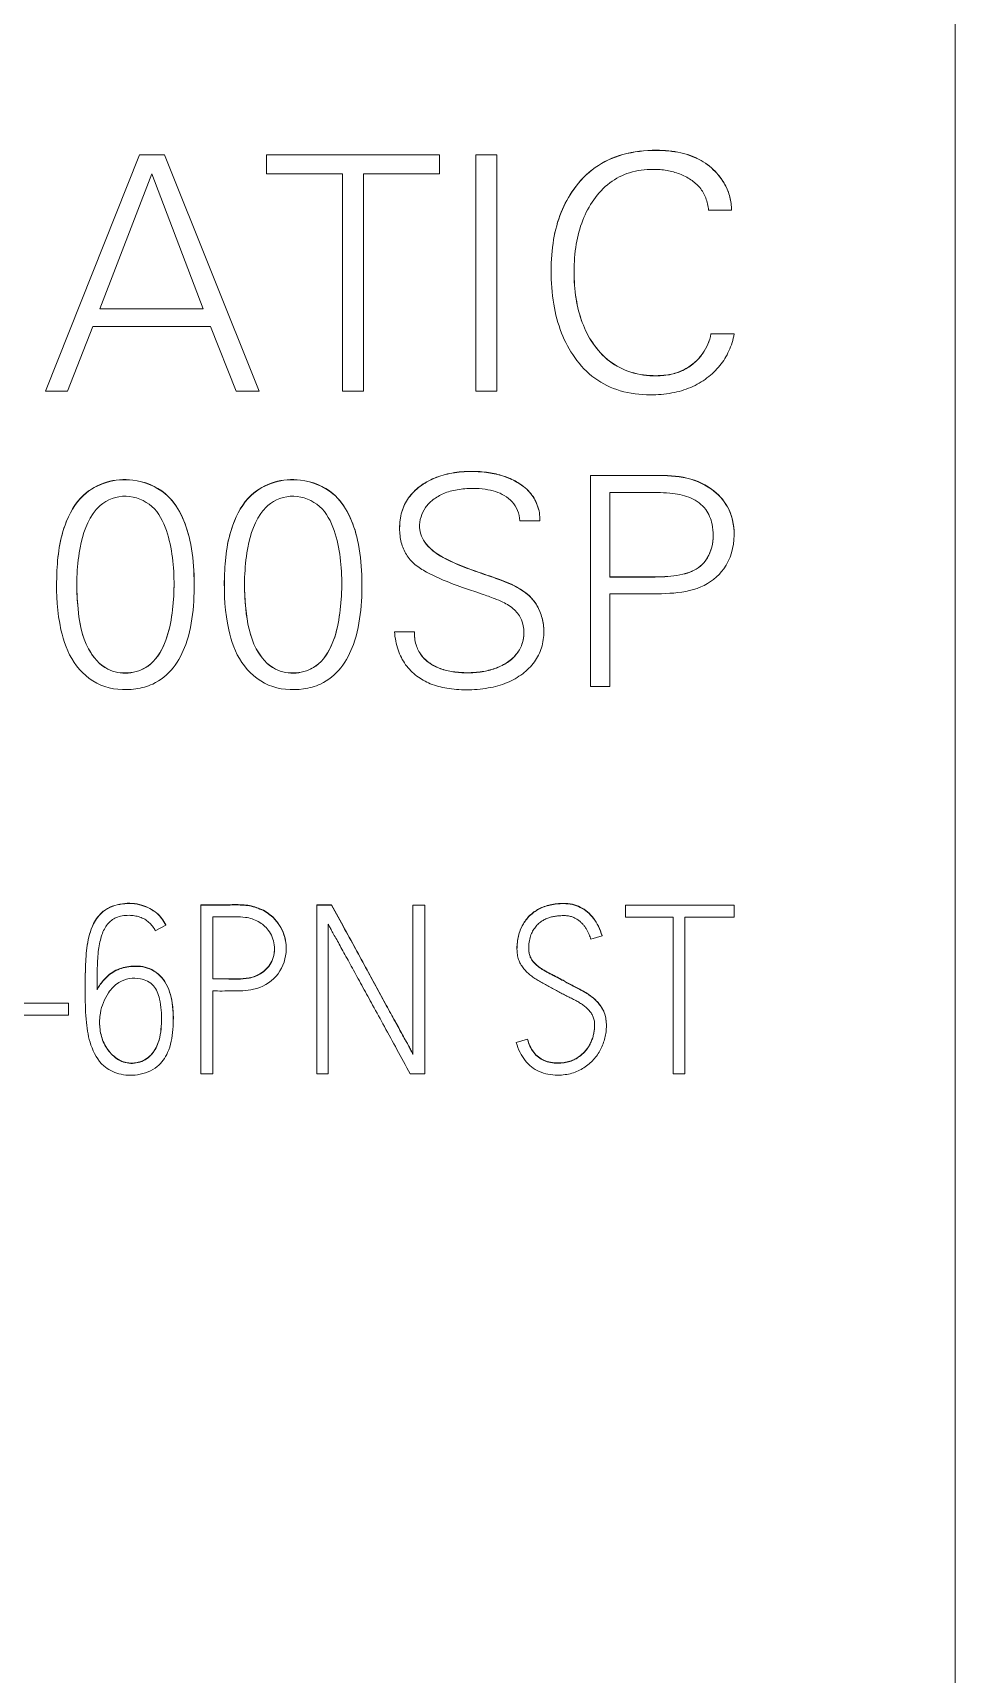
# Model space of a CAD drawing. Header units: millimetres. Extents: x 6750 to 121550, y -28210 to 66060.
# Drawn here: x 16083.78 to 16093.57, y 16136.44 to 16153.88 of the extents above; entities that cross this region are included whole.
import ezdxf

# ---------------------------------------------------------------- set-up
doc = ezdxf.new("R2010")
doc.units = ezdxf.units.MM
doc.layers.add('1', color=7, linetype='Continuous')

# ---------------------------------------------------------------- blocks, each defined once
blk = doc.blocks.new('5')
at = {"layer": '1', "color": 7, "linetype": 'Continuous', "lineweight": 13}
for p, q in [((40078.555, 18155.043), (40078.555, 18096.804)), ((40068.897, 18118.104), (40067.786, 18115.304)), ((40069.196, 18118.104), (40068.897, 18118.104)), ((40070.314, 18115.304), (40069.196, 18118.104)), ((40070.4, 18118.104), (40070.4, 18117.879)), ((40072.451, 18118.104), (40070.4, 18118.104)), ((40072.451, 18117.879), (40072.451, 18118.104)), ((40072.882, 18118.104), (40072.882, 18115.304)), ((40073.13, 18118.104), (40072.882, 18118.104)), ((40073.13, 18115.304), (40073.13, 18118.104)), ((40068.427, 18116.281), (40069.044, 18117.879)), ((40069.044, 18117.879), (40069.65, 18116.281)), ((40070.4, 18117.879), (40071.301, 18117.879)), ((40071.301, 18117.879), (40071.301, 18115.304)), ((40071.549, 18115.304), (40071.549, 18117.879)), ((40071.549, 18117.879), (40072.451, 18117.879)), ((40075.635, 18117.449), (40075.907, 18117.449)), ((40075.907, 18117.455), (40075.907, 18117.458)), ((40073.771, 18116.729), (40073.771, 18116.725)), ((40069.65, 18116.281), (40068.427, 18116.281)), ((40068.046, 18115.304), (40068.345, 18116.072)), ((40068.345, 18116.072), (40069.739, 18116.072)), ((40069.739, 18116.072), (40070.042, 18115.304)), ((40075.663, 18115.983), (40075.663, 18115.985)), ((40075.938, 18115.983), (40075.663, 18115.983)), ((40075.938, 18115.983), (40075.938, 18115.985)), ((40067.786, 18115.304), (40068.046, 18115.304)), ((40070.042, 18115.304), (40070.314, 18115.304)), ((40071.301, 18115.304), (40071.549, 18115.304)), ((40072.882, 18115.304), (40073.13, 18115.304)), ((40074.238, 18114.305), (40074.238, 18114.307)), ((40074.238, 18111.805), (40074.238, 18114.305)), ((40074.467, 18114.104), (40074.467, 18113.103)), ((40073.639, 18113.785), (40073.639, 18113.789)), ((40071.978, 18113.682), (40071.978, 18113.679)), ((40073.403, 18113.768), (40073.638, 18113.768)), ((40075.938, 18113.607), (40075.938, 18113.611)), ((40067.917, 18113.003), (40067.917, 18112.999)), ((40069.546, 18113.001), (40069.546, 18113.005)), ((40069.902, 18113.003), (40069.902, 18112.999)), ((40071.531, 18113.001), (40071.531, 18113.005)), ((40074.467, 18112.902), (40074.467, 18111.805)), ((40071.917, 18112.452), (40071.917, 18112.454)), ((40072.153, 18112.452), (40071.917, 18112.452)), ((40072.153, 18112.452), (40072.153, 18112.454)), ((40073.685, 18112.454), (40073.685, 18112.458)), ((40074.467, 18111.805), (40074.238, 18111.805)), ((40069.626, 18109.217), (40069.626, 18109.22)), ((40069.626, 18107.218), (40069.626, 18109.217)), ((40071.173, 18109.22), (40070.996, 18109.22)), ((40070.996, 18109.217), (40070.996, 18109.22)), ((40070.996, 18109.217), (40070.996, 18107.218)), ((40071.173, 18109.217), (40070.996, 18109.217)), ((40071.173, 18109.217), (40071.173, 18109.22)), ((40072.276, 18109.217), (40072.136, 18109.217)), ((40072.136, 18109.217), (40072.136, 18107.448)), ((40072.276, 18107.218), (40072.276, 18109.217)), ((40074.653, 18109.214), (40074.653, 18109.073)), ((40075.938, 18109.214), (40074.653, 18109.214)), ((40075.938, 18109.073), (40075.938, 18109.214)), ((40069.211, 18108.979), (40069.085, 18108.912)), ((40069.211, 18108.979), (40069.211, 18108.982)), ((40069.765, 18109.076), (40069.765, 18108.341)), ((40071.132, 18107.218), (40071.132, 18108.992)), ((40074.653, 18109.073), (40075.215, 18109.073)), ((40075.215, 18109.073), (40075.215, 18107.218)), ((40075.354, 18107.218), (40075.354, 18109.073)), ((40075.354, 18109.073), (40075.938, 18109.073)), ((40074.241, 18108.812), (40074.374, 18108.851)), ((40074.374, 18108.851), (40074.374, 18108.854)), ((40070.636, 18108.697), (40070.636, 18108.703)), ((40073.367, 18108.703), (40073.367, 18108.698)), ((40068.255, 18108.262), (40068.255, 18108.255)), ((40069.765, 18108.2), (40069.765, 18107.218)), ((40068.059, 18108.053), (40067.437, 18108.053)), ((40068.059, 18107.911), (40068.059, 18108.053)), ((40067.437, 18107.911), (40068.059, 18107.911)), ((40069.299, 18107.866), (40069.299, 18107.871)), ((40074.426, 18107.784), (40074.426, 18107.791)), ((40073.493, 18107.626), (40073.359, 18107.587)), ((40073.359, 18107.587), (40073.359, 18107.59)), ((40073.493, 18107.626), (40073.493, 18107.629)), ((40069.765, 18107.218), (40069.626, 18107.218)), ((40070.996, 18107.218), (40071.132, 18107.218)), ((40072.104, 18107.218), (40072.276, 18107.218)), ((40075.215, 18107.218), (40075.354, 18107.218))]:
    blk.add_line(p, q, dxfattribs=at)
for points, knots in [([(40075.907, 18117.451), (40075.908, 18117.503), (40075.894, 18117.608), (40075.834, 18117.758), (40075.723, 18117.912), (40075.549, 18118.054), (40075.298, 18118.144), (40074.981, 18118.171), (40074.628, 18118.133), (40074.28, 18117.974), (40074.036, 18117.721), (40073.876, 18117.422), (40073.788, 18117.092), (40073.771, 18116.855), (40073.771, 18116.729), (40073.771, 18116.727)], [0, 0, 0, 0, 0.045919, 0.091985, 0.141076, 0.211317, 0.285961, 0.371367, 0.489133, 0.59479, 0.700455, 0.791924, 0.889773, 0.998295, 1, 1, 1, 1]), ([(40075.907, 18117.449), (40075.908, 18117.501), (40075.894, 18117.606), (40075.834, 18117.756), (40075.723, 18117.91), (40075.549, 18118.052), (40075.298, 18118.142), (40074.981, 18118.169), (40074.628, 18118.131), (40074.28, 18117.972), (40074.036, 18117.718), (40073.876, 18117.42), (40073.788, 18117.09), (40073.762, 18116.723), (40073.788, 18116.348), (40073.88, 18115.997), (40074.041, 18115.692), (40074.274, 18115.443), (40074.592, 18115.289), (40074.912, 18115.252), (40075.196, 18115.274), (40075.425, 18115.34), (40075.619, 18115.453), (40075.775, 18115.6), (40075.885, 18115.78), (40075.927, 18115.914), (40075.938, 18115.983)], [0, 0, 0, 0, 0.022843, 0.045758, 0.070179, 0.10512, 0.142252, 0.184738, 0.243321, 0.29588, 0.348444, 0.393945, 0.442621, 0.496605, 0.55436, 0.606091, 0.65403, 0.703844, 0.752426, 0.805419, 0.842536, 0.876403, 0.908667, 0.939577, 0.96936, 1, 1, 1, 1]), ([(40075.663, 18115.983), (40075.656, 18115.941), (40075.633, 18115.86), (40075.57, 18115.747), (40075.477, 18115.643), (40075.352, 18115.553), (40075.192, 18115.497), (40074.975, 18115.478), (40074.718, 18115.511), (40074.45, 18115.647), (40074.257, 18115.862), (40074.129, 18116.12), (40074.057, 18116.409), (40074.036, 18116.723), (40074.057, 18117.038), (40074.134, 18117.328), (40074.266, 18117.58), (40074.453, 18117.783), (40074.702, 18117.91), (40074.941, 18117.94), (40075.141, 18117.925), (40075.293, 18117.884), (40075.427, 18117.817), (40075.538, 18117.722), (40075.61, 18117.595), (40075.631, 18117.498), (40075.635, 18117.449)], [0, 0, 0, 0, 0.023857, 0.047678, 0.072703, 0.103096, 0.134158, 0.167979, 0.226013, 0.279586, 0.335258, 0.386843, 0.442328, 0.503878, 0.565447, 0.621122, 0.673273, 0.725683, 0.775632, 0.828967, 0.860419, 0.889693, 0.917924, 0.94489, 0.971371, 1, 1, 1, 1]), ([(40075.663, 18115.985), (40075.656, 18115.943), (40075.633, 18115.862), (40075.57, 18115.749), (40075.477, 18115.645), (40075.352, 18115.555), (40075.192, 18115.499), (40074.975, 18115.48), (40074.718, 18115.513), (40074.45, 18115.649), (40074.257, 18115.864), (40074.129, 18116.122), (40074.057, 18116.41), (40074.043, 18116.615), (40074.043, 18116.723)], [0, 0, 0, 0, 0.047396, 0.094722, 0.14444, 0.204821, 0.266533, 0.333727, 0.449024, 0.555458, 0.666062, 0.768546, 0.878779, 1, 1, 1, 1]), ([(40068.44, 18111.823), (40068.312, 18111.878), (40068.091, 18112.074), (40067.93, 18112.544), (40067.902, 18113.101), (40067.96, 18113.658), (40068.185, 18114.072), (40068.502, 18114.246), (40068.856, 18114.274), (40069.302, 18114.096), (40069.507, 18113.605), (40069.551, 18113.13), (40069.543, 18112.71), (40069.473, 18112.332), (40069.317, 18112.016), (40069.093, 18111.833), (40068.787, 18111.753), (40068.568, 18111.769), (40068.44, 18111.823)], [0, 0, 0, 0, 0.0625, 0.125, 0.21875, 0.3125, 0.375, 0.421875, 0.46875, 0.53125, 0.625, 0.6875, 0.75, 0.8125, 0.859375, 0.90625, 0.9375, 1, 1, 1, 1]), ([(40067.917, 18113.002), (40067.917, 18113.035), (40067.92, 18113.278), (40067.96, 18113.66), (40068.185, 18114.074), (40068.502, 18114.249), (40068.856, 18114.276), (40069.302, 18114.098), (40069.507, 18113.607), (40069.542, 18113.226), (40069.546, 18113.046), (40069.546, 18113.004)], [0, 0, 0, 0, 0.030232, 0.21666, 0.340946, 0.43416, 0.527374, 0.651659, 0.838087, 0.962373, 1, 1, 1, 1]), ([(40070.426, 18111.823), (40070.298, 18111.878), (40070.076, 18112.074), (40069.916, 18112.544), (40069.888, 18113.101), (40069.946, 18113.658), (40070.171, 18114.072), (40070.488, 18114.246), (40070.842, 18114.274), (40071.288, 18114.096), (40071.492, 18113.605), (40071.537, 18113.13), (40071.529, 18112.71), (40071.458, 18112.332), (40071.302, 18112.016), (40071.079, 18111.833), (40070.773, 18111.753), (40070.554, 18111.769), (40070.426, 18111.823)], [0, 0, 0, 0, 0.0625, 0.125, 0.21875, 0.3125, 0.375, 0.421875, 0.46875, 0.53125, 0.625, 0.6875, 0.75, 0.8125, 0.859375, 0.90625, 0.9375, 1, 1, 1, 1]), ([(40069.902, 18113.002), (40069.902, 18113.035), (40069.906, 18113.278), (40069.946, 18113.66), (40070.171, 18114.074), (40070.488, 18114.249), (40070.842, 18114.276), (40071.288, 18114.098), (40071.492, 18113.607), (40071.528, 18113.226), (40071.531, 18113.046), (40071.531, 18113.004)], [0, 0, 0, 0, 0.030232, 0.21666, 0.340946, 0.43416, 0.527374, 0.651659, 0.838087, 0.962373, 1, 1, 1, 1]), ([(40073.638, 18113.77), (40073.641, 18113.833), (40073.62, 18113.957), (40073.522, 18114.122), (40073.373, 18114.233), (40073.206, 18114.306), (40073.025, 18114.347), (40072.819, 18114.36), (40072.603, 18114.344), (40072.392, 18114.285), (40072.215, 18114.186), (40072.076, 18114.05), (40071.993, 18113.875), (40071.978, 18113.746), (40071.978, 18113.68), (40071.978, 18113.68)], [0, 0, 0, 0, 0.080948, 0.157492, 0.240772, 0.313824, 0.391818, 0.477137, 0.578066, 0.669345, 0.755289, 0.836238, 0.914938, 0.999952, 1, 1, 1, 1]), ([(40073.638, 18113.768), (40073.641, 18113.831), (40073.62, 18113.955), (40073.522, 18114.12), (40073.373, 18114.231), (40073.206, 18114.304), (40073.025, 18114.345), (40072.819, 18114.358), (40072.603, 18114.342), (40072.392, 18114.283), (40072.215, 18114.184), (40072.076, 18114.048), (40071.993, 18113.873), (40071.971, 18113.688), (40071.989, 18113.513), (40072.051, 18113.364), (40072.157, 18113.244), (40072.311, 18113.15), (40072.512, 18113.057), (40072.734, 18112.974), (40072.938, 18112.908), (40073.086, 18112.854), (40073.219, 18112.8), (40073.34, 18112.727), (40073.432, 18112.598), (40073.457, 18112.449), (40073.435, 18112.303), (40073.36, 18112.172), (40073.243, 18112.078), (40073.105, 18112.012), (40072.949, 18111.975), (40072.781, 18111.964), (40072.615, 18111.974), (40072.464, 18112.01), (40072.334, 18112.074), (40072.228, 18112.169), (40072.164, 18112.302), (40072.151, 18112.402), (40072.153, 18112.452)], [0, 0, 0, 0, 0.030379, 0.059106, 0.090361, 0.117777, 0.147048, 0.179068, 0.216946, 0.251203, 0.283458, 0.313837, 0.343374, 0.375279, 0.402364, 0.427172, 0.451974, 0.478194, 0.513571, 0.558512, 0.592176, 0.617444, 0.634349, 0.661111, 0.684437, 0.708286, 0.731953, 0.754619, 0.779279, 0.802775, 0.828011, 0.855884, 0.883753, 0.908202, 0.930189, 0.952936, 0.975298, 1, 1, 1, 1]), ([(40074.238, 18114.307), (40074.277, 18114.307), (40074.397, 18114.307), (40074.638, 18114.307), (40074.964, 18114.306), (40075.334, 18114.309), (40075.662, 18114.181), (40075.893, 18113.934), (40075.938, 18113.724), (40075.938, 18113.61)], [0, 0, 0, 0, 0.056171, 0.17357, 0.34714, 0.527972, 0.702824, 0.838636, 1, 1, 1, 1]), ([(40074.238, 18114.305), (40074.277, 18114.305), (40074.397, 18114.305), (40074.638, 18114.305), (40074.964, 18114.304), (40075.334, 18114.307), (40075.662, 18114.179), (40075.895, 18113.929), (40075.969, 18113.574), (40075.865, 18113.196), (40075.546, 18112.952), (40075.17, 18112.9), (40074.81, 18112.904), (40074.573, 18112.902), (40074.467, 18112.902)], [0, 0, 0, 0, 0.029666, 0.091669, 0.183339, 0.278844, 0.37119, 0.442918, 0.530592, 0.636117, 0.724231, 0.819314, 0.919365, 1, 1, 1, 1]), ([(40069, 18112.048), (40068.933, 18112), (40068.767, 18111.945), (40068.481, 18111.992), (40068.235, 18112.289), (40068.167, 18112.675), (40068.149, 18113.06), (40068.182, 18113.442), (40068.266, 18113.773), (40068.494, 18114.027), (40068.787, 18114.099), (40069.105, 18113.935), (40069.242, 18113.617), (40069.3, 18113.294), (40069.313, 18112.963), (40069.286, 18112.63), (40069.213, 18112.311), (40069.089, 18112.112), (40069, 18112.048)], [0, 0, 0, 0, 0.046875, 0.09375, 0.15625, 0.25, 0.3125, 0.375, 0.46875, 0.5, 0.5625, 0.625, 0.6875, 0.75, 0.8125, 0.875, 0.9375, 1, 1, 1, 1]), ([(40070.985, 18112.048), (40070.918, 18112), (40070.753, 18111.945), (40070.466, 18111.992), (40070.221, 18112.289), (40070.153, 18112.675), (40070.135, 18113.06), (40070.167, 18113.442), (40070.252, 18113.773), (40070.48, 18114.027), (40070.772, 18114.099), (40071.09, 18113.935), (40071.228, 18113.617), (40071.286, 18113.294), (40071.299, 18112.963), (40071.271, 18112.63), (40071.199, 18112.311), (40071.075, 18112.112), (40070.985, 18112.048)], [0, 0, 0, 0, 0.046875, 0.09375, 0.15625, 0.25, 0.3125, 0.375, 0.46875, 0.5, 0.5625, 0.625, 0.6875, 0.75, 0.8125, 0.875, 0.9375, 1, 1, 1, 1]), ([(40071.917, 18112.452), (40071.923, 18112.381), (40071.949, 18112.243), (40072.039, 18112.06), (40072.175, 18111.924), (40072.344, 18111.829), (40072.545, 18111.777), (40072.777, 18111.761), (40073.018, 18111.779), (40073.247, 18111.841), (40073.436, 18111.947), (40073.58, 18112.089), (40073.668, 18112.265), (40073.689, 18112.42), (40073.681, 18112.538), (40073.666, 18112.617), (40073.64, 18112.693), (40073.606, 18112.765), (40073.563, 18112.829), (40073.505, 18112.888), (40073.431, 18112.946), (40073.335, 18113.001), (40073.236, 18113.044), (40073.136, 18113.081), (40073.035, 18113.117), (40072.826, 18113.186), (40072.563, 18113.285), (40072.292, 18113.453), (40072.199, 18113.661), (40072.225, 18113.815), (40072.278, 18113.931), (40072.373, 18114.027), (40072.502, 18114.1), (40072.665, 18114.144), (40072.831, 18114.156), (40072.984, 18114.147), (40073.111, 18114.121), (40073.222, 18114.072), (40073.315, 18113.998), (40073.38, 18113.892), (40073.399, 18113.81), (40073.403, 18113.768)], [0, 0, 0, 0, 0.035206, 0.066752, 0.097317, 0.127049, 0.159782, 0.197076, 0.239201, 0.276596, 0.311067, 0.342972, 0.373173, 0.404877, 0.417552, 0.430383, 0.443581, 0.456583, 0.468879, 0.480771, 0.496438, 0.514236, 0.534439, 0.548467, 0.565804, 0.586456, 0.655028, 0.702717, 0.736629, 0.757393, 0.777023, 0.797504, 0.821606, 0.848196, 0.878613, 0.901994, 0.922488, 0.940748, 0.960288, 0.979343, 1, 1, 1, 1]), ([(40074.467, 18113.103), (40074.55, 18113.103), (40074.743, 18113.104), (40075.032, 18113.1), (40075.311, 18113.117), (40075.564, 18113.214), (40075.697, 18113.454), (40075.696, 18113.704), (40075.613, 18113.923), (40075.431, 18114.053), (40075.191, 18114.105), (40074.926, 18114.103), (40074.678, 18114.104), (40074.526, 18114.104), (40074.467, 18114.104)], [0, 0, 0, 0, 0.083142, 0.192493, 0.287884, 0.362344, 0.451012, 0.541596, 0.605143, 0.677786, 0.752423, 0.848191, 0.940764, 1, 1, 1, 1]), ([(40073.685, 18112.457), (40073.685, 18112.458), (40073.685, 18112.486), (40073.681, 18112.54), (40073.666, 18112.619), (40073.64, 18112.695), (40073.606, 18112.767), (40073.563, 18112.831), (40073.505, 18112.89), (40073.431, 18112.948), (40073.335, 18113.003), (40073.236, 18113.046), (40073.136, 18113.083), (40073.035, 18113.119), (40072.826, 18113.188), (40072.563, 18113.287), (40072.292, 18113.455), (40072.215, 18113.627), (40072.213, 18113.705), (40072.213, 18113.712)], [0, 0, 0, 0, 0.002332, 0.040054, 0.078242, 0.117521, 0.156219, 0.192813, 0.228205, 0.274835, 0.327806, 0.387931, 0.429681, 0.481282, 0.542744, 0.746828, 0.88876, 0.989689, 1, 1, 1, 1]), ([(40074.467, 18113.105), (40074.55, 18113.105), (40074.743, 18113.106), (40075.032, 18113.102), (40075.311, 18113.119), (40075.564, 18113.216), (40075.675, 18113.415), (40075.691, 18113.552), (40075.691, 18113.6)], [0, 0, 0, 0, 0.166879, 0.386362, 0.577826, 0.727278, 0.905248, 1, 1, 1, 1]), ([(40069, 18112.05), (40068.933, 18112.002), (40068.767, 18111.947), (40068.481, 18111.994), (40068.235, 18112.291), (40068.17, 18112.661), (40068.156, 18112.92), (40068.156, 18113.014)], [0, 0, 0, 0, 0.154544, 0.309087, 0.515145, 0.824232, 1, 1, 1, 1]), ([(40069.307, 18113.025), (40069.307, 18113.005), (40069.306, 18112.874), (40069.286, 18112.632), (40069.213, 18112.314), (40069.089, 18112.114), (40069, 18112.05)], [0, 0, 0, 0, 0.057197, 0.371464, 0.685732, 1, 1, 1, 1]), ([(40070.985, 18112.05), (40070.918, 18112.002), (40070.753, 18111.947), (40070.466, 18111.994), (40070.221, 18112.291), (40070.156, 18112.661), (40070.142, 18112.92), (40070.142, 18113.014)], [0, 0, 0, 0, 0.154544, 0.309087, 0.515145, 0.824232, 1, 1, 1, 1]), ([(40071.293, 18113.025), (40071.293, 18113.005), (40071.291, 18112.874), (40071.271, 18112.632), (40071.199, 18112.314), (40071.075, 18112.114), (40070.985, 18112.05)], [0, 0, 0, 0, 0.057197, 0.371464, 0.685732, 1, 1, 1, 1]), ([(40073.449, 18112.452), (40073.449, 18112.452), (40073.45, 18112.402), (40073.435, 18112.305), (40073.36, 18112.174), (40073.243, 18112.08), (40073.105, 18112.014), (40072.949, 18111.977), (40072.781, 18111.966), (40072.615, 18111.976), (40072.464, 18112.012), (40072.334, 18112.076), (40072.228, 18112.172), (40072.164, 18112.304), (40072.151, 18112.404), (40072.153, 18112.454)], [0, 0, 0, 0, 0.000766, 0.081834, 0.159475, 0.243944, 0.324428, 0.410872, 0.506347, 0.601808, 0.685555, 0.76087, 0.838788, 0.915386, 1, 1, 1, 1]), ([(40068.255, 18108.26), (40068.255, 18108.334), (40068.257, 18108.495), (40068.273, 18108.744), (40068.328, 18108.979), (40068.471, 18109.172), (40068.691, 18109.248), (40068.919, 18109.234), (40069.106, 18109.136), (40069.182, 18109.037), (40069.211, 18108.982)], [0, 0, 0, 0, 0.124188, 0.270727, 0.419016, 0.5238, 0.659756, 0.789015, 0.900513, 1, 1, 1, 1]), ([(40068.395, 18108.211), (40068.418, 18108.255), (40068.48, 18108.343), (40068.615, 18108.455), (40068.808, 18108.499), (40069.03, 18108.483), (40069.226, 18108.31), (40069.3, 18108.039), (40069.303, 18107.753), (40069.258, 18107.485), (40069.112, 18107.274), (40068.886, 18107.192), (40068.657, 18107.201), (40068.436, 18107.313), (40068.31, 18107.55), (40068.26, 18107.843), (40068.255, 18108.152), (40068.255, 18108.457), (40068.273, 18108.74), (40068.328, 18108.976), (40068.471, 18109.169), (40068.691, 18109.245), (40068.919, 18109.231), (40069.106, 18109.133), (40069.182, 18109.034), (40069.211, 18108.979)], [0, 0, 0, 0, 0.02689, 0.059321, 0.092495, 0.132968, 0.176438, 0.22503, 0.282067, 0.332873, 0.370617, 0.416741, 0.457067, 0.493619, 0.546478, 0.595896, 0.655848, 0.715101, 0.76277, 0.811008, 0.845094, 0.88932, 0.931367, 0.967637, 1, 1, 1, 1]), ([(40069.626, 18109.22), (40069.672, 18109.22), (40069.78, 18109.221), (40069.95, 18109.219), (40070.132, 18109.226), (40070.309, 18109.19), (40070.483, 18109.089), (40070.607, 18108.914), (40070.636, 18108.765), (40070.636, 18108.698)], [0, 0, 0, 0, 0.106865, 0.249427, 0.39263, 0.523934, 0.6598, 0.846748, 1, 1, 1, 1]), ([(40069.626, 18109.217), (40069.672, 18109.217), (40069.78, 18109.217), (40069.95, 18109.215), (40070.132, 18109.222), (40070.309, 18109.186), (40070.483, 18109.086), (40070.615, 18108.899), (40070.657, 18108.631), (40070.541, 18108.349), (40070.268, 18108.197), (40070.001, 18108.201), (40069.841, 18108.197), (40069.765, 18108.2)], [0, 0, 0, 0, 0.057033, 0.133116, 0.209541, 0.279617, 0.352127, 0.451899, 0.549884, 0.675211, 0.801474, 0.906834, 1, 1, 1, 1]), ([(40072.136, 18107.451), (40072.131, 18107.463), (40072.116, 18107.49), (40072.091, 18107.536), (40072.06, 18107.593), (40072.022, 18107.661), (40071.981, 18107.737), (40071.935, 18107.821), (40071.885, 18107.911), (40071.833, 18108.007), (40071.778, 18108.107), (40071.723, 18108.209), (40071.666, 18108.313), (40071.583, 18108.466), (40071.47, 18108.674), (40071.324, 18108.942), (40071.224, 18109.126), (40071.173, 18109.22)], [0, 0, 0, 0, 0.01906, 0.045148, 0.078264, 0.117078, 0.160258, 0.207804, 0.258998, 0.313124, 0.370181, 0.428704, 0.487227, 0.54575, 0.688166, 0.839583, 1, 1, 1, 1]), ([(40072.136, 18107.448), (40072.131, 18107.46), (40072.116, 18107.486), (40072.091, 18107.532), (40072.06, 18107.59), (40072.022, 18107.658), (40071.981, 18107.734), (40071.935, 18107.818), (40071.885, 18107.908), (40071.833, 18108.003), (40071.778, 18108.103), (40071.723, 18108.206), (40071.666, 18108.309), (40071.583, 18108.462), (40071.47, 18108.67), (40071.324, 18108.938), (40071.224, 18109.122), (40071.173, 18109.217)], [0, 0, 0, 0, 0.01906, 0.045148, 0.078264, 0.117078, 0.160258, 0.207804, 0.258998, 0.313124, 0.370181, 0.428704, 0.487227, 0.54575, 0.688166, 0.839583, 1, 1, 1, 1]), ([(40074.374, 18108.854), (40074.363, 18108.893), (40074.336, 18108.966), (40074.278, 18109.062), (40074.205, 18109.139), (40074.119, 18109.196), (40074.022, 18109.23), (40073.926, 18109.239), (40073.839, 18109.234), (40073.762, 18109.222), (40073.691, 18109.201), (40073.626, 18109.173), (40073.568, 18109.136), (40073.516, 18109.093), (40073.472, 18109.042), (40073.435, 18108.984), (40073.405, 18108.921), (40073.383, 18108.851), (40073.37, 18108.778), (40073.367, 18108.728), (40073.367, 18108.702)], [0, 0, 0, 0, 0.080215, 0.153591, 0.22297, 0.28984, 0.356097, 0.425596, 0.479485, 0.530558, 0.579521, 0.626496, 0.671676, 0.716025, 0.76033, 0.805283, 0.851742, 0.899812, 0.949662, 1, 1, 1, 1]), ([(40074.374, 18108.851), (40074.363, 18108.889), (40074.336, 18108.962), (40074.278, 18109.059), (40074.205, 18109.136), (40074.119, 18109.193), (40074.022, 18109.227), (40073.926, 18109.236), (40073.839, 18109.231), (40073.762, 18109.219), (40073.691, 18109.198), (40073.626, 18109.169), (40073.568, 18109.133), (40073.516, 18109.089), (40073.472, 18109.038), (40073.435, 18108.981), (40073.405, 18108.917), (40073.383, 18108.848), (40073.37, 18108.773), (40073.366, 18108.7), (40073.37, 18108.631), (40073.384, 18108.571), (40073.408, 18108.518), (40073.44, 18108.471), (40073.477, 18108.428), (40073.52, 18108.39), (40073.568, 18108.354), (40073.619, 18108.321), (40073.675, 18108.291), (40073.732, 18108.261), (40073.79, 18108.229), (40073.847, 18108.197), (40073.903, 18108.167), (40073.957, 18108.138), (40074.011, 18108.113), (40074.062, 18108.087), (40074.109, 18108.06), (40074.152, 18108.031), (40074.19, 18108.001), (40074.223, 18107.967), (40074.252, 18107.93), (40074.273, 18107.888), (40074.285, 18107.839), (40074.288, 18107.79), (40074.285, 18107.741), (40074.277, 18107.694), (40074.265, 18107.644), (40074.246, 18107.594), (40074.221, 18107.546), (40074.19, 18107.5), (40074.151, 18107.457), (40074.106, 18107.42), (40074.054, 18107.387), (40073.993, 18107.361), (40073.924, 18107.346), (40073.82, 18107.339), (40073.685, 18107.359), (40073.552, 18107.466), (40073.504, 18107.569), (40073.493, 18107.626)], [0, 0, 0, 0, 0.029693, 0.056855, 0.082537, 0.107291, 0.131817, 0.157544, 0.177492, 0.196398, 0.214522, 0.231911, 0.248636, 0.265052, 0.281453, 0.298093, 0.315291, 0.333085, 0.351538, 0.370945, 0.387336, 0.402276, 0.416241, 0.429922, 0.443742, 0.4579, 0.472492, 0.487531, 0.503088, 0.519032, 0.535184, 0.551548, 0.567148, 0.582237, 0.596821, 0.610805, 0.62412, 0.636814, 0.648893, 0.660443, 0.67164, 0.682927, 0.695004, 0.708326, 0.719168, 0.730904, 0.743641, 0.756873, 0.770184, 0.783782, 0.797714, 0.812098, 0.827202, 0.843112, 0.860174, 0.878871, 0.920041, 0.957365, 1, 1, 1, 1]), ([(40069.085, 18108.912), (40069.076, 18108.931), (40069.054, 18108.967), (40069.011, 18109.013), (40068.96, 18109.05), (40068.903, 18109.076), (40068.84, 18109.092), (40068.769, 18109.097), (40068.695, 18109.091), (40068.623, 18109.072), (40068.564, 18109.038), (40068.517, 18108.99), (40068.479, 18108.931), (40068.449, 18108.86), (40068.428, 18108.778), (40068.412, 18108.685), (40068.403, 18108.581), (40068.398, 18108.467), (40068.395, 18108.342), (40068.395, 18108.256), (40068.395, 18108.211)], [0, 0, 0, 0, 0.043547, 0.08555, 0.127721, 0.170449, 0.213918, 0.259492, 0.315949, 0.36524, 0.409879, 0.454043, 0.501053, 0.552683, 0.610138, 0.674034, 0.744859, 0.822815, 0.907852, 1, 1, 1, 1]), ([(40069.765, 18108.341), (40069.817, 18108.34), (40069.96, 18108.344), (40070.161, 18108.329), (40070.358, 18108.404), (40070.485, 18108.545), (40070.51, 18108.743), (40070.441, 18108.919), (40070.308, 18109.031), (40070.13, 18109.086), (40069.946, 18109.073), (40069.817, 18109.076), (40069.765, 18109.076)], [0, 0, 0, 0, 0.084198, 0.230772, 0.318787, 0.414699, 0.521145, 0.622497, 0.705935, 0.792615, 0.915802, 1, 1, 1, 1]), ([(40071.132, 18108.992), (40071.138, 18108.982), (40071.151, 18108.956), (40071.175, 18108.911), (40071.206, 18108.854), (40071.244, 18108.788), (40071.285, 18108.712), (40071.331, 18108.628), (40071.381, 18108.538), (40071.433, 18108.443), (40071.487, 18108.343), (40071.544, 18108.24), (40071.601, 18108.135), (40071.686, 18107.981), (40071.801, 18107.771), (40071.949, 18107.5), (40072.051, 18107.314), (40072.104, 18107.218)], [0, 0, 0, 0, 0.017888, 0.043045, 0.075478, 0.11379, 0.156582, 0.203854, 0.254826, 0.308716, 0.365525, 0.423999, 0.482883, 0.542179, 0.685414, 0.838021, 1, 1, 1, 1]), ([(40073.359, 18107.587), (40073.371, 18107.547), (40073.398, 18107.473), (40073.459, 18107.374), (40073.536, 18107.297), (40073.629, 18107.241), (40073.736, 18107.208), (40073.84, 18107.199), (40073.936, 18107.205), (40074.017, 18107.222), (40074.092, 18107.251), (40074.16, 18107.288), (40074.221, 18107.333), (40074.275, 18107.385), (40074.32, 18107.442), (40074.358, 18107.505), (40074.388, 18107.572), (40074.41, 18107.643), (40074.423, 18107.714), (40074.428, 18107.787), (40074.423, 18107.858), (40074.408, 18107.925), (40074.382, 18107.984), (40074.347, 18108.035), (40074.307, 18108.082), (40074.26, 18108.123), (40074.209, 18108.16), (40074.154, 18108.195), (40074.094, 18108.226), (40074.034, 18108.257), (40073.973, 18108.289), (40073.916, 18108.32), (40073.86, 18108.35), (40073.808, 18108.377), (40073.758, 18108.403), (40073.711, 18108.428), (40073.668, 18108.454), (40073.628, 18108.48), (40073.593, 18108.508), (40073.563, 18108.539), (40073.538, 18108.572), (40073.52, 18108.609), (40073.509, 18108.651), (40073.505, 18108.708), (40073.51, 18108.775), (40073.524, 18108.847), (40073.55, 18108.907), (40073.584, 18108.956), (40073.622, 18108.997), (40073.664, 18109.029), (40073.708, 18109.053), (40073.754, 18109.071), (40073.8, 18109.082), (40073.844, 18109.087), (40073.883, 18109.091), (40073.924, 18109.093), (40073.966, 18109.09), (40074.011, 18109.081), (40074.051, 18109.064), (40074.086, 18109.043), (40074.118, 18109.019), (40074.146, 18108.992), (40074.169, 18108.962), (40074.19, 18108.932), (40074.207, 18108.9), (40074.221, 18108.869), (40074.232, 18108.84), (40074.238, 18108.821), (40074.241, 18108.812)], [0, 0, 0, 0, 0.030412, 0.058141, 0.084429, 0.110357, 0.137055, 0.16591, 0.18713, 0.207332, 0.226967, 0.246056, 0.264471, 0.282537, 0.300445, 0.318348, 0.336529, 0.354673, 0.372444, 0.390103, 0.408226, 0.42478, 0.440276, 0.455348, 0.470357, 0.485547, 0.501095, 0.517061, 0.533519, 0.550266, 0.567052, 0.58388, 0.598832, 0.613213, 0.627022, 0.640153, 0.652517, 0.664145, 0.6751, 0.685528, 0.695599, 0.705613, 0.716062, 0.72733, 0.747681, 0.765451, 0.781189, 0.795603, 0.809067, 0.821922, 0.834324, 0.846291, 0.858055, 0.8691, 0.878744, 0.887011, 0.898983, 0.910071, 0.920565, 0.930646, 0.94035, 0.94982, 0.959082, 0.9681, 0.976953, 0.985375, 0.993049, 1, 1, 1, 1]), ([(40069.765, 18108.344), (40069.817, 18108.343), (40069.96, 18108.347), (40070.161, 18108.332), (40070.358, 18108.407), (40070.474, 18108.536), (40070.496, 18108.648), (40070.496, 18108.699)], [0, 0, 0, 0, 0.169807, 0.465413, 0.642919, 0.836349, 1, 1, 1, 1]), ([(40074.426, 18107.789), (40074.426, 18107.789), (40074.426, 18107.814), (40074.423, 18107.861), (40074.408, 18107.928), (40074.382, 18107.987), (40074.347, 18108.038), (40074.307, 18108.085), (40074.26, 18108.126), (40074.209, 18108.163), (40074.154, 18108.198), (40074.094, 18108.23), (40074.034, 18108.26), (40073.973, 18108.292), (40073.916, 18108.324), (40073.86, 18108.353), (40073.808, 18108.381), (40073.758, 18108.406), (40073.711, 18108.431), (40073.668, 18108.457), (40073.628, 18108.483), (40073.593, 18108.511), (40073.563, 18108.542), (40073.538, 18108.575), (40073.52, 18108.612), (40073.509, 18108.654), (40073.507, 18108.687), (40073.507, 18108.706), (40073.507, 18108.709)], [0, 0, 0, 0, 0.000853, 0.054172, 0.102873, 0.148462, 0.192804, 0.23696, 0.281649, 0.327392, 0.374363, 0.422781, 0.472053, 0.521437, 0.570944, 0.614933, 0.65724, 0.697868, 0.7365, 0.772874, 0.807084, 0.839313, 0.869993, 0.899619, 0.929083, 0.959821, 0.992974, 1, 1, 1, 1]), ([(40068.395, 18108.214), (40068.418, 18108.259), (40068.48, 18108.346), (40068.615, 18108.458), (40068.808, 18108.503), (40069.03, 18108.486), (40069.226, 18108.314), (40069.288, 18108.084), (40069.299, 18107.932), (40069.299, 18107.869)], [0, 0, 0, 0, 0.103698, 0.228762, 0.356695, 0.512771, 0.680409, 0.867795, 1, 1, 1, 1]), ([(40068.709, 18107.356), (40068.654, 18107.375), (40068.556, 18107.445), (40068.46, 18107.592), (40068.421, 18107.764), (40068.429, 18107.968), (40068.503, 18108.161), (40068.667, 18108.335), (40068.884, 18108.37), (40069.081, 18108.277), (40069.152, 18108.073), (40069.165, 18107.843), (40069.142, 18107.611), (40069.045, 18107.426), (40068.886, 18107.334), (40068.764, 18107.338), (40068.709, 18107.356)], [0, 0, 0, 0, 0.0625, 0.125, 0.1875, 0.25, 0.34375, 0.40625, 0.5, 0.5625, 0.625, 0.71875, 0.8125, 0.875, 0.9375, 1, 1, 1, 1]), ([(40068.709, 18107.36), (40068.654, 18107.378), (40068.556, 18107.448), (40068.46, 18107.595), (40068.429, 18107.73), (40068.425, 18107.809), (40068.426, 18107.83)], [0, 0, 0, 0, 0.297641, 0.595282, 0.892924, 1, 1, 1, 1]), ([(40069.159, 18107.879), (40069.159, 18107.868), (40069.158, 18107.771), (40069.142, 18107.614), (40069.045, 18107.429), (40068.886, 18107.337), (40068.764, 18107.341), (40068.709, 18107.36)], [0, 0, 0, 0, 0.040665, 0.360443, 0.573629, 0.786814, 1, 1, 1, 1]), ([(40074.287, 18107.792), (40074.287, 18107.791), (40074.287, 18107.776), (40074.285, 18107.744), (40074.277, 18107.697), (40074.265, 18107.647), (40074.246, 18107.597), (40074.221, 18107.549), (40074.19, 18107.503), (40074.151, 18107.461), (40074.106, 18107.423), (40074.054, 18107.39), (40073.993, 18107.364), (40073.924, 18107.349), (40073.82, 18107.343), (40073.685, 18107.362), (40073.552, 18107.47), (40073.504, 18107.573), (40073.493, 18107.629)], [0, 0, 0, 0, 0.001757, 0.038865, 0.07903, 0.122623, 0.167908, 0.213464, 0.260003, 0.307686, 0.356913, 0.408604, 0.463058, 0.52145, 0.585441, 0.726343, 0.854084, 1, 1, 1, 1])]:
    blk.add_open_spline(points, degree=3, knots=knots, dxfattribs=at)

msp = doc.modelspace()

# ---------------------------------------------------------------- block references
at = {"xscale": 0.8966695132365401, "yscale": 0.8966695132365401, "zscale": 0.8966695132365401}
msp.add_blockref('5', (-19843.644, -93.373), dxfattribs=at)

doc.saveas('drawing.dxf')
